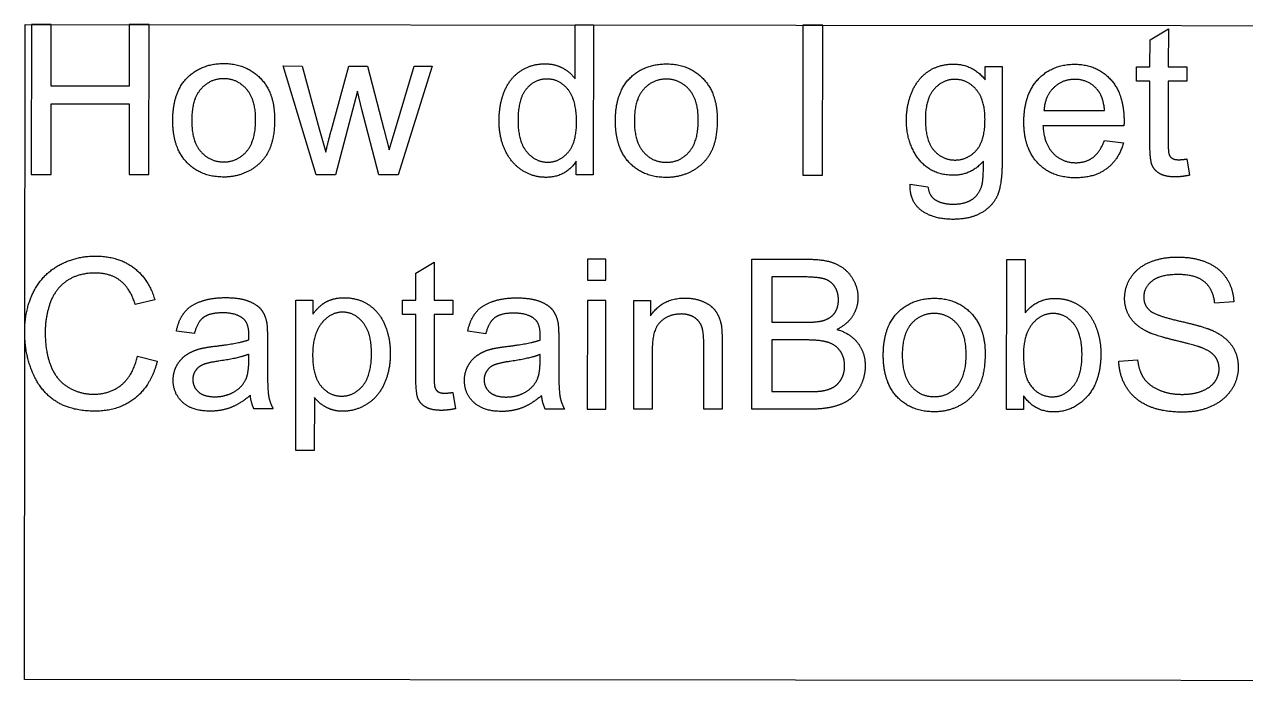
# Model space of a CAD drawing. Header units: inches. Extents: x -35.1 to 20, y -38.1 to 33.9.
# Drawn here: x -35.056 to -31.851, y 3.107 to 4.837 of the extents above; entities that cross this region are included whole.
import ezdxf

# ---------------------------------------------------------------- set-up
doc = ezdxf.new("R2010")
doc.units = ezdxf.units.IN
doc.layers.get('0').update_dxf_attribs({"linetype": 'CONTINUOUS'})

msp = doc.modelspace()

# ---------------------------------------------------------------- linework, layer by layer
for p, q in [((-33.6107, 4.6946), (-33.6106, 4.8359)), ((-33.6106, 4.8359), (-33.5625, 4.8359)), ((-33.5625, 4.8359), (-33.5629, 4.4422)), ((-32.1016, 4.7967), (-32.0535, 4.8256)), ((-32.0535, 4.8256), (-32.0536, 4.726)), ((-32.1017, 4.726), (-32.1016, 4.7967)), ((-34.2901, 4.4428), (-34.3771, 4.7281)), ((-34.3771, 4.7281), (-34.3272, 4.728)), ((-34.3272, 4.728), (-34.282, 4.5634)), ((-34.2503, 4.5609), (-34.2047, 4.7279)), ((-34.2047, 4.7279), (-34.155, 4.7279)), ((-34.155, 4.7279), (-34.1125, 4.5624)), ((-34.0819, 4.5629), (-34.0329, 4.7278)), ((-33.9859, 4.7277), (-34.0753, 4.4426)), ((-34.0329, 4.7278), (-33.9859, 4.7277)), ((-32.5341, 4.6921), (-32.5341, 4.7264)), ((-32.5341, 4.7264), (-32.4895, 4.7264)), ((-32.4895, 4.7264), (-32.4897, 4.4799)), ((-32.1372, 4.6885), (-32.1371, 4.7261)), ((-32.1371, 4.7261), (-32.1017, 4.726)), ((-32.0536, 4.726), (-32.005, 4.726)), ((-32.005, 4.726), (-32.005, 4.6884)), ((-32.1017, 4.6884), (-32.1372, 4.6885)), ((-32.1019, 4.5244), (-32.1017, 4.6884)), ((-32.0536, 4.6884), (-32.0538, 4.5216)), ((-32.005, 4.6884), (-32.0536, 4.6884)), ((-34.1817, 4.6621), (-34.2396, 4.4428)), ((-34.1707, 4.6135), (-34.1817, 4.6621)), ((-34.1255, 4.4427), (-34.1707, 4.6135)), ((-32.38, 4.6111), (-32.2208, 4.6109)), ((-34.282, 4.5634), (-34.2651, 4.5021)), ((-34.1125, 4.5624), (-34.0983, 4.5079)), ((-34.0983, 4.5079), (-34.0819, 4.5629)), ((-32.17, 4.5712), (-32.3827, 4.5713)), ((-32.2214, 4.5328), (-32.1714, 4.5266)), ((-33.6077, 4.4422), (-33.6077, 4.4782)), ((-32.0052, 4.484), (-31.9983, 4.4413)), ((-34.2396, 4.4428), (-34.2901, 4.4428)), ((-34.0753, 4.4426), (-34.1255, 4.4427)), ((-33.5629, 4.4422), (-33.6077, 4.4422)), ((-32.7315, 4.4178), (-32.6845, 4.4107)), ((-34.0282, 4.184), (-33.9801, 4.2129)), ((-33.9801, 4.2129), (-33.9802, 4.1133)), ((-33.1466, 3.8273), (-33.1463, 4.221)), ((-33.1463, 4.221), (-32.9986, 4.2209)), ((-32.4782, 3.8267), (-32.4778, 4.2204)), ((-32.4778, 4.2204), (-32.4295, 4.2204)), ((-32.4295, 4.2204), (-32.4296, 4.0799)), ((-34.0283, 4.1133), (-34.0282, 4.184)), ((-33.0942, 4.1745), (-33.0943, 4.0556)), ((-33.0155, 4.1745), (-33.0942, 4.1745)), ((-34.7137, 4.1145), (-34.765, 4.1024)), ((-34.3434, 3.7191), (-34.3431, 4.1136)), ((-34.3431, 4.1136), (-34.299, 4.1136)), ((-34.299, 4.1136), (-34.299, 4.0765)), ((-34.0638, 4.0758), (-34.0638, 4.1134)), ((-34.0638, 4.1134), (-34.0283, 4.1133)), ((-33.9802, 4.1133), (-33.9316, 4.1132)), ((-33.9316, 4.1132), (-33.9317, 4.0756)), ((-33.4565, 3.8276), (-33.4563, 4.1128)), ((-33.4563, 4.1128), (-33.4128, 4.1128)), ((-33.4128, 4.1128), (-33.4128, 4.0722)), ((-31.8818, 4.109), (-31.9317, 4.1053)), ((-34.0283, 4.0757), (-34.0638, 4.0758)), ((-34.0285, 3.9116), (-34.0283, 4.0757)), ((-33.9803, 4.0757), (-33.9804, 3.9089)), ((-33.9317, 4.0756), (-33.9803, 4.0757)), ((-33.0943, 4.0556), (-33.0092, 4.0555)), ((-34.6098, 4.026), (-34.6571, 4.0325)), ((-34.4181, 4.0124), (-34.4181, 3.948)), ((-33.8452, 4.0253), (-33.8925, 4.0318)), ((-33.6535, 4.0117), (-33.6536, 3.9473)), ((-33.0944, 4.0091), (-33.0945, 3.8737)), ((-33.0033, 4.009), (-33.0944, 4.0091)), ((-33.4081, 3.9833), (-33.4082, 3.8276)), ((-33.2731, 3.8274), (-33.273, 4.0009)), ((-33.2246, 4.0028), (-33.2248, 3.8274)), ((-34.7592, 3.9668), (-34.7071, 3.9536)), ((-34.467, 3.9539), (-34.467, 3.9716)), ((-33.7024, 3.9532), (-33.7024, 3.971)), ((-32.1835, 3.953), (-32.1343, 3.9572)), ((-34.2949, 3.8579), (-34.2951, 3.7191)), ((-33.9318, 3.8713), (-33.9249, 3.8286)), ((-33.0945, 3.8737), (-32.9965, 3.8737)), ((-32.4333, 3.8624), (-32.4333, 3.8267)), ((-34.4029, 3.8285), (-34.4534, 3.8285)), ((-33.6384, 3.8278), (-33.6888, 3.8278)), ((-33.4082, 3.8276), (-33.4565, 3.8276)), ((-33.2248, 3.8274), (-33.2731, 3.8274)), ((-32.9965, 3.8272), (-33.1466, 3.8273)), ((-32.4333, 3.8267), (-32.4782, 3.8267)), ((-34.2951, 3.7191), (-34.3434, 3.7191))]:
    msp.add_line(p, q)
for points in [[(-22.9142, 3.1072), (-35.0559, 3.1181), (-35.0543, 4.8372), (-22.9127, 4.8263)], [(-35.0377, 4.8372), (-35.038, 4.4435), (-34.9859, 4.4434), (-34.9858, 4.629), (-34.7811, 4.6288), (-34.7813, 4.4432), (-34.7292, 4.4432), (-34.7289, 4.8369), (-34.781, 4.8369), (-34.7811, 4.6753), (-34.9857, 4.6755), (-34.9856, 4.8371)], [(-33.0128, 4.8354), (-33.0131, 4.4417), (-32.961, 4.4416), (-32.9607, 4.8353)], [(-33.5781, 4.2214), (-33.5782, 4.1658), (-33.5298, 4.1658), (-33.5298, 4.2214)], [(-33.5782, 4.1129), (-33.5785, 3.8277), (-33.5301, 3.8277), (-33.5299, 4.1129)]]:
    msp.add_lwpolyline(points, close=True)
for points in [[(-34.6224, 4.7031), (-34.5855, 4.7347), (-34.5326, 4.7347)], [(-34.5326, 4.7347), (-34.4738, 4.7346), (-34.4365, 4.696)], [(-33.7958, 4.6622), (-33.7815, 4.6969), (-33.753, 4.7154)], [(-33.753, 4.7154), (-33.7246, 4.7339), (-33.6894, 4.7339)], [(-33.6894, 4.7339), (-33.6636, 4.7339), (-33.6435, 4.723)], [(-33.6435, 4.723), (-33.6233, 4.7121), (-33.6107, 4.6946)], [(-33.4606, 4.702), (-33.4238, 4.7337), (-33.3709, 4.7336)], [(-33.3709, 4.7336), (-33.3121, 4.7336), (-33.2748, 4.695)], [(-32.7261, 4.6609), (-32.7113, 4.6954), (-32.6832, 4.7142)], [(-32.6832, 4.7142), (-32.6552, 4.733), (-32.6173, 4.733)], [(-32.6173, 4.733), (-32.5668, 4.7329), (-32.5341, 4.6921)], [(-32.3955, 4.693), (-32.3584, 4.7327), (-32.2993, 4.7327)], [(-32.2993, 4.7327), (-32.2421, 4.7326), (-32.2059, 4.6936)], [(-34.6665, 4.5857), (-34.6664, 4.665), (-34.6224, 4.7031)], [(-34.5327, 4.6947), (-34.5689, 4.6947), (-34.5928, 4.6676)], [(-34.4729, 4.6673), (-34.4969, 4.6946), (-34.5327, 4.6947)], [(-34.4365, 4.696), (-34.3992, 4.6575), (-34.3993, 4.5895)], [(-33.6848, 4.6939), (-33.7171, 4.6939), (-33.7387, 4.6676)], [(-33.6293, 4.6665), (-33.6518, 4.6939), (-33.6848, 4.6939)], [(-33.5047, 4.5847), (-33.5047, 4.6639), (-33.4606, 4.702)], [(-33.3709, 4.6936), (-33.4072, 4.6936), (-33.4311, 4.6665)], [(-33.3112, 4.6663), (-33.3352, 4.6936), (-33.3709, 4.6936)], [(-33.2748, 4.695), (-33.2375, 4.6564), (-33.2375, 4.5885)], [(-32.6138, 4.6929), (-32.6461, 4.693), (-32.6687, 4.6668)], [(-32.5579, 4.6663), (-32.5811, 4.6929), (-32.6138, 4.6929)], [(-32.4327, 4.5813), (-32.4326, 4.6533), (-32.3955, 4.693)], [(-32.2988, 4.6929), (-32.3321, 4.693), (-32.3548, 4.6707)], [(-32.239, 4.6649), (-32.262, 4.6929), (-32.2988, 4.6929)], [(-32.2059, 4.6936), (-32.1697, 4.6547), (-32.1698, 4.584)], [(-34.5928, 4.6676), (-34.6168, 4.6405), (-34.6168, 4.5857)], [(-34.449, 4.5872), (-34.4489, 4.6401), (-34.4729, 4.6673)], [(-33.8101, 4.5847), (-33.81, 4.6274), (-33.7958, 4.6622)], [(-33.7387, 4.6676), (-33.7604, 4.6413), (-33.7604, 4.5847)], [(-33.6068, 4.5805), (-33.6067, 4.639), (-33.6293, 4.6665)], [(-33.4311, 4.6665), (-33.455, 4.6394), (-33.4551, 4.5847)], [(-33.2872, 4.5861), (-33.2872, 4.639), (-33.3112, 4.6663)], [(-32.741, 4.5856), (-32.7409, 4.6264), (-32.7261, 4.6609)], [(-32.6687, 4.6668), (-32.6912, 4.6406), (-32.6913, 4.5891)], [(-32.5347, 4.5873), (-32.5347, 4.6397), (-32.5579, 4.6663)], [(-32.3548, 4.6707), (-32.3776, 4.6484), (-32.38, 4.6111)], [(-32.2208, 4.6109), (-32.2239, 4.6469), (-32.239, 4.6649)], [(-34.6297, 4.4751), (-34.6666, 4.5135), (-34.6665, 4.5857)], [(-34.6168, 4.5857), (-34.6169, 4.5309), (-34.593, 4.5036)], [(-34.473, 4.5037), (-34.449, 4.531), (-34.449, 4.5872)], [(-34.3993, 4.5895), (-34.3993, 4.5345), (-34.4159, 4.5029)], [(-33.7944, 4.5072), (-33.8101, 4.5409), (-33.8101, 4.5847)], [(-33.7604, 4.5847), (-33.7605, 4.5299), (-33.7374, 4.5027)], [(-33.4679, 4.474), (-33.5048, 4.5125), (-33.5047, 4.5847)], [(-33.4551, 4.5847), (-33.4551, 4.5299), (-33.4312, 4.5026)], [(-33.3112, 4.5026), (-33.2873, 4.53), (-33.2872, 4.5861)], [(-33.2375, 4.5885), (-33.2376, 4.5334), (-33.2541, 4.5019)], [(-32.7088, 4.4838), (-32.741, 4.5263), (-32.741, 4.5856)], [(-32.6913, 4.5891), (-32.6913, 4.5329), (-32.6691, 4.5071)], [(-32.5573, 4.5069), (-32.5348, 4.5325), (-32.5347, 4.5873)], [(-32.1698, 4.584), (-32.1698, 4.5797), (-32.17, 4.5712)], [(-34.2651, 4.5021), (-34.264, 4.5067), (-34.2503, 4.5609)], [(-33.629, 4.5014), (-33.6068, 4.5273), (-33.6068, 4.5805)], [(-32.3961, 4.4732), (-32.4327, 4.5118), (-32.4327, 4.5813)], [(-32.3827, 4.5713), (-32.3801, 4.5243), (-32.3562, 4.4993)], [(-32.2512, 4.4882), (-32.2324, 4.5022), (-32.2214, 4.5328)], [(-32.1714, 4.5266), (-32.1833, 4.4828), (-32.2153, 4.4587)], [(-32.096, 4.4673), (-32.1019, 4.4809), (-32.1019, 4.5244)], [(-32.0538, 4.5216), (-32.0538, 4.501), (-32.0513, 4.495)], [(-34.593, 4.5036), (-34.5691, 4.4764), (-34.5329, 4.4763)], [(-34.5329, 4.4763), (-34.4969, 4.4763), (-34.473, 4.5037)], [(-34.4159, 4.5029), (-34.4324, 4.4714), (-34.464, 4.454)], [(-33.7502, 4.4547), (-33.7788, 4.4735), (-33.7944, 4.5072)], [(-33.7374, 4.5027), (-33.7143, 4.4756), (-33.6829, 4.4756)], [(-33.6829, 4.4756), (-33.6512, 4.4755), (-33.629, 4.5014)], [(-33.4312, 4.5026), (-33.4074, 4.4753), (-33.3711, 4.4753)], [(-33.3711, 4.4753), (-33.3351, 4.4752), (-33.3112, 4.5026)], [(-33.2541, 4.5019), (-33.2707, 4.4704), (-33.3022, 4.4529)], [(-32.6691, 4.5071), (-32.6468, 4.4813), (-32.6132, 4.4813)], [(-32.6132, 4.4813), (-32.5799, 4.4813), (-32.5573, 4.5069)], [(-32.3562, 4.4993), (-32.3323, 4.4744), (-32.2966, 4.4743)], [(-32.2966, 4.4743), (-32.27, 4.4743), (-32.2512, 4.4882)], [(-32.0513, 4.495), (-32.0487, 4.4891), (-32.043, 4.4856)], [(-34.5329, 4.4366), (-34.5928, 4.4366), (-34.6297, 4.4751)], [(-33.6077, 4.4782), (-33.6349, 4.4358), (-33.6875, 4.4358)], [(-33.3711, 4.4355), (-33.431, 4.4356), (-33.4679, 4.474)], [(-32.6178, 4.4413), (-32.6766, 4.4414), (-32.7088, 4.4838)], [(-32.5388, 4.4786), (-32.5706, 4.4413), (-32.6178, 4.4413)], [(-32.5424, 4.4165), (-32.5386, 4.4313), (-32.5388, 4.4786)], [(-32.4897, 4.4799), (-32.4898, 4.4133), (-32.5033, 4.3855)], [(-32.2969, 4.4346), (-32.3595, 4.4346), (-32.3961, 4.4732)], [(-32.2153, 4.4587), (-32.2472, 4.4345), (-32.2969, 4.4346)], [(-32.0756, 4.4454), (-32.0901, 4.4537), (-32.096, 4.4673)], [(-32.043, 4.4856), (-32.0372, 4.4821), (-32.0264, 4.4821)], [(-32.0264, 4.4821), (-32.0184, 4.4821), (-32.0052, 4.484)], [(-34.464, 4.454), (-34.4956, 4.4365), (-34.5329, 4.4366)], [(-33.6875, 4.4358), (-33.7216, 4.4358), (-33.7502, 4.4547)], [(-33.3022, 4.4529), (-33.3338, 4.4355), (-33.3711, 4.4355)], [(-32.0348, 4.437), (-32.0611, 4.437), (-32.0756, 4.4454)], [(-31.9983, 4.4413), (-32.0187, 4.437), (-32.0348, 4.437)], [(-32.7012, 4.3486), (-32.7326, 4.3716), (-32.7315, 4.4178)], [(-32.6845, 4.4107), (-32.6815, 4.389), (-32.6681, 4.379)], [(-32.5671, 4.379), (-32.5489, 4.3924), (-32.5424, 4.4165)], [(-32.6681, 4.379), (-32.6501, 4.3656), (-32.619, 4.3656)], [(-32.619, 4.3656), (-32.5854, 4.3655), (-32.5671, 4.379)], [(-32.5033, 4.3855), (-32.5169, 4.3577), (-32.5464, 4.3416)], [(-32.6187, 4.3256), (-32.6698, 4.3256), (-32.7012, 4.3486)], [(-32.5464, 4.3416), (-32.5758, 4.3255), (-32.6187, 4.3256)], [(-35.0315, 4.1361), (-35.0079, 4.1819), (-34.9645, 4.2056)], [(-34.9645, 4.2056), (-34.9211, 4.2293), (-34.869, 4.2293)], [(-34.869, 4.2293), (-34.81, 4.2292), (-34.7697, 4.1991)], [(-34.7697, 4.1991), (-34.7295, 4.169), (-34.7137, 4.1145)], [(-32.9986, 4.2209), (-32.9535, 4.2209), (-32.9262, 4.2089)], [(-32.9262, 4.2089), (-32.899, 4.1969), (-32.8835, 4.172)], [(-32.1513, 4.1741), (-32.1344, 4.2), (-32.1019, 4.2134)], [(-32.1019, 4.2134), (-32.0694, 4.2268), (-32.0296, 4.2267)], [(-32.0296, 4.2267), (-31.9858, 4.2267), (-31.9524, 4.2126)], [(-31.9524, 4.2126), (-31.919, 4.1984), (-31.901, 4.171)], [(-34.8702, 4.1847), (-34.9155, 4.1847), (-34.946, 4.163)], [(-34.8047, 4.165), (-34.8307, 4.1847), (-34.8702, 4.1847)], [(-32.9556, 4.1689), (-32.9731, 4.1744), (-33.0155, 4.1745)], [(-32.9288, 4.1485), (-32.9382, 4.1634), (-32.9556, 4.1689)], [(-32.8835, 4.172), (-32.8681, 4.1472), (-32.8681, 4.1201)], [(-32.1683, 4.1184), (-32.1683, 4.1482), (-32.1513, 4.1741)], [(-32.0275, 4.1808), (-32.0748, 4.1809), (-32.0964, 4.1636)], [(-31.9589, 4.1617), (-31.9821, 4.1808), (-32.0275, 4.1808)], [(-31.901, 4.171), (-31.8831, 4.1436), (-31.8818, 4.109)], [(-35.0551, 4.0288), (-35.055, 4.0903), (-35.0315, 4.1361)], [(-34.946, 4.163), (-34.9765, 4.1413), (-34.9889, 4.1046)], [(-34.765, 4.1024), (-34.7786, 4.1454), (-34.8047, 4.165)], [(-32.9194, 4.1139), (-32.9194, 4.1335), (-32.9288, 4.1485)], [(-32.0964, 4.1636), (-32.118, 4.1463), (-32.1181, 4.1218)], [(-31.9317, 4.1053), (-31.9357, 4.1426), (-31.9589, 4.1617)], [(-34.9889, 4.1046), (-35.0013, 4.068), (-35.0014, 4.0291)], [(-34.6358, 4.0815), (-34.621, 4.1002), (-34.5931, 4.1102)], [(-34.5931, 4.1102), (-34.5651, 4.1202), (-34.5283, 4.1202)], [(-34.5283, 4.1202), (-34.4918, 4.1202), (-34.469, 4.1116)], [(-34.469, 4.1116), (-34.4462, 4.103), (-34.4355, 4.0899)], [(-34.299, 4.0765), (-34.2834, 4.0982), (-34.2638, 4.1091)], [(-34.2638, 4.1091), (-34.2442, 4.12), (-34.2163, 4.1199)], [(-34.2163, 4.1199), (-34.1798, 4.1199), (-34.1519, 4.1011)], [(-33.8712, 4.0808), (-33.8564, 4.0995), (-33.8285, 4.1095)], [(-33.8285, 4.1095), (-33.8006, 4.1196), (-33.7638, 4.1195)], [(-33.7638, 4.1195), (-33.7273, 4.1195), (-33.7044, 4.1109)], [(-33.7044, 4.1109), (-33.6816, 4.1023), (-33.6709, 4.0892)], [(-33.4128, 4.0722), (-33.3814, 4.1192), (-33.322, 4.1191)], [(-33.322, 4.1191), (-33.2962, 4.1191), (-33.2746, 4.1098)], [(-33.2746, 4.1098), (-33.253, 4.1005), (-33.2423, 4.0855)], [(-32.9295, 4.0796), (-32.9195, 4.0933), (-32.9194, 4.1139)], [(-32.8681, 4.1201), (-32.8682, 4.0948), (-32.8819, 4.0725)], [(-32.7575, 4.0869), (-32.7207, 4.1186), (-32.6678, 4.1185)], [(-32.6678, 4.1185), (-32.609, 4.1185), (-32.5717, 4.0799)], [(-32.4296, 4.0799), (-32.399, 4.1183), (-32.3514, 4.1183)], [(-32.3514, 4.1183), (-32.3251, 4.1182), (-32.3016, 4.1076)], [(-32.3016, 4.1076), (-32.2781, 4.097), (-32.263, 4.0778)], [(-32.1545, 4.0693), (-32.1683, 4.0912), (-32.1683, 4.1184)], [(-32.1181, 4.1218), (-32.1181, 4.1006), (-32.1028, 4.0869)], [(-34.6571, 4.0325), (-34.6506, 4.0629), (-34.6358, 4.0815)], [(-34.5354, 4.0802), (-34.5695, 4.0802), (-34.5857, 4.0683)], [(-34.4803, 4.0638), (-34.4988, 4.0802), (-34.5354, 4.0802)], [(-34.4355, 4.0899), (-34.4247, 4.0769), (-34.4204, 4.057)], [(-34.2209, 4.0821), (-34.2518, 4.0821), (-34.2756, 4.0533)], [(-34.1673, 4.0549), (-34.1897, 4.082), (-34.2209, 4.0821)], [(-34.1519, 4.1011), (-34.1239, 4.0823), (-34.1097, 4.048)], [(-33.8925, 4.0318), (-33.886, 4.0622), (-33.8712, 4.0808)], [(-33.7708, 4.0795), (-33.8049, 4.0796), (-33.8212, 4.0676)], [(-33.7158, 4.0631), (-33.7343, 4.0795), (-33.7708, 4.0795)], [(-33.6709, 4.0892), (-33.6602, 4.0762), (-33.6559, 4.0563)], [(-33.3322, 4.0772), (-33.3631, 4.0773), (-33.3856, 4.0577)], [(-33.2985, 4.0685), (-33.3129, 4.0772), (-33.3322, 4.0772)], [(-33.2423, 4.0855), (-33.2315, 4.0704), (-33.2273, 4.0498)], [(-32.9595, 4.06), (-32.9396, 4.0659), (-32.9295, 4.0796)], [(-32.8819, 4.0725), (-32.8956, 4.0503), (-32.9233, 4.0366)], [(-32.8017, 3.9696), (-32.8016, 4.0488), (-32.7575, 4.0869)], [(-32.6678, 4.0785), (-32.7041, 4.0786), (-32.728, 4.0515)], [(-32.6081, 4.0512), (-32.6321, 4.0785), (-32.6678, 4.0785)], [(-32.5717, 4.0799), (-32.5344, 4.0414), (-32.5345, 3.9734)], [(-32.3558, 4.0785), (-32.3875, 4.0786), (-32.4106, 4.051)], [(-32.3022, 4.0519), (-32.3244, 4.0785), (-32.3558, 4.0785)], [(-32.263, 4.0778), (-32.2478, 4.0586), (-32.2393, 4.0314)], [(-32.1028, 4.0869), (-32.0878, 4.0732), (-32.0243, 4.0588)], [(-34.5857, 4.0683), (-34.602, 4.0564), (-34.6098, 4.026)], [(-34.4667, 4.0221), (-34.4666, 4.0517), (-34.4803, 4.0638)], [(-34.4204, 4.057), (-34.418, 4.0447), (-34.4181, 4.0124)], [(-34.2756, 4.0533), (-34.2994, 4.0244), (-34.2994, 3.9694)], [(-34.145, 3.9732), (-34.1449, 4.0278), (-34.1673, 4.0549)], [(-34.1097, 4.048), (-34.0955, 4.0137), (-34.0956, 3.9729)], [(-33.8212, 4.0676), (-33.8374, 4.0557), (-33.8452, 4.0253)], [(-33.7021, 4.0215), (-33.7021, 4.051), (-33.7158, 4.0631)], [(-33.6559, 4.0563), (-33.6535, 4.044), (-33.6535, 4.0117)], [(-33.3856, 4.0577), (-33.408, 4.0381), (-33.4081, 3.9833)], [(-33.2786, 4.0451), (-33.2842, 4.0597), (-33.2985, 4.0685)], [(-33.273, 4.0009), (-33.2729, 4.0305), (-33.2786, 4.0451)], [(-33.2273, 4.0498), (-33.2246, 4.0363), (-33.2246, 4.0028)], [(-33.0092, 4.0555), (-32.9745, 4.0554), (-32.9595, 4.06)], [(-32.728, 4.0515), (-32.7519, 4.0244), (-32.752, 3.9696)], [(-32.5841, 3.971), (-32.5841, 4.0239), (-32.6081, 4.0512)], [(-32.4106, 4.051), (-32.4337, 4.0235), (-32.4338, 3.9714)], [(-32.2801, 3.9694), (-32.2801, 4.0253), (-32.3022, 4.0519)], [(-32.1125, 4.0326), (-32.1407, 4.0474), (-32.1545, 4.0693)], [(-32.0243, 4.0588), (-31.9608, 4.0443), (-31.9371, 4.0336)], [(-35.0343, 3.9233), (-35.0551, 3.9724), (-35.0551, 4.0288)], [(-35.0014, 4.0291), (-35.0014, 3.9788), (-34.9868, 3.9414)], [(-34.5532, 3.9929), (-34.4946, 3.9999), (-34.4669, 4.0095)], [(-34.4669, 4.0095), (-34.4667, 4.0195), (-34.4667, 4.0221)], [(-33.7886, 3.9923), (-33.73, 3.9992), (-33.7024, 4.0088)], [(-33.7024, 4.0088), (-33.7021, 4.0188), (-33.7021, 4.0215)], [(-32.9457, 4.0024), (-32.9657, 4.009), (-33.0033, 4.009)], [(-32.9233, 4.0366), (-32.8876, 4.0261), (-32.8684, 4.0008)], [(-32.2393, 4.0314), (-32.2307, 4.0043), (-32.2307, 3.9734)], [(-32.0365, 4.008), (-32.0908, 4.0211), (-32.1125, 4.0326)], [(-31.9665, 3.9887), (-31.9823, 3.9949), (-32.0365, 4.008)], [(-31.9371, 4.0336), (-31.9028, 4.0177), (-31.8864, 3.9934)], [(-34.6309, 3.9699), (-34.6155, 3.9804), (-34.5961, 3.9857)], [(-34.5961, 3.9857), (-34.5819, 3.9895), (-34.5532, 3.9929)], [(-33.8664, 3.9692), (-33.8509, 3.9797), (-33.8316, 3.985)], [(-33.8316, 3.985), (-33.8173, 3.9888), (-33.7886, 3.9923)], [(-32.9145, 3.9795), (-32.9257, 3.9958), (-32.9457, 4.0024)], [(-32.9032, 3.9412), (-32.9032, 3.9633), (-32.9145, 3.9795)], [(-32.8684, 4.0008), (-32.8492, 3.9756), (-32.8492, 3.9412)], [(-31.931, 3.9655), (-31.9418, 3.9793), (-31.9665, 3.9887)], [(-31.8864, 3.9934), (-31.8701, 3.9691), (-31.8701, 3.9374)], [(-34.8003, 3.8919), (-34.77, 3.9171), (-34.7592, 3.9668)], [(-34.7071, 3.9536), (-34.7235, 3.8894), (-34.7661, 3.8558)], [(-34.6559, 3.9421), (-34.6464, 3.9595), (-34.6309, 3.9699)], [(-34.5881, 3.9438), (-34.6005, 3.9385), (-34.6072, 3.9281)], [(-34.546, 3.9535), (-34.5758, 3.9492), (-34.5881, 3.9438)], [(-34.467, 3.9716), (-34.4933, 3.9609), (-34.546, 3.9535)], [(-34.4748, 3.9056), (-34.467, 3.922), (-34.467, 3.9539)], [(-34.4181, 3.948), (-34.4182, 3.8806), (-34.4151, 3.8627)], [(-34.2994, 3.9694), (-34.2995, 3.9143), (-34.2772, 3.888)], [(-34.168, 3.8888), (-34.145, 3.916), (-34.145, 3.9732)], [(-34.0956, 3.9729), (-34.0956, 3.9292), (-34.1114, 3.8941)], [(-33.8914, 3.9415), (-33.8818, 3.9588), (-33.8664, 3.9692)], [(-33.8236, 3.9431), (-33.8359, 3.9378), (-33.8426, 3.9275)], [(-33.7814, 3.9528), (-33.8112, 3.9485), (-33.8236, 3.9431)], [(-33.7024, 3.971), (-33.7287, 3.9602), (-33.7814, 3.9528)], [(-33.7103, 3.9049), (-33.7025, 3.9213), (-33.7024, 3.9532)], [(-33.6536, 3.9473), (-33.6536, 3.8799), (-33.6505, 3.862)], [(-32.7648, 3.8589), (-32.8017, 3.8974), (-32.8017, 3.9696)], [(-32.752, 3.9696), (-32.752, 3.9148), (-32.7282, 3.8875)], [(-32.6081, 3.8875), (-32.5842, 3.9149), (-32.5841, 3.971)], [(-32.5345, 3.9734), (-32.5345, 3.9184), (-32.5511, 3.8868)], [(-32.4338, 3.9714), (-32.4338, 3.9201), (-32.4199, 3.8973)], [(-32.3033, 3.8874), (-32.2802, 3.9149), (-32.2801, 3.9694)], [(-32.2307, 3.9734), (-32.2308, 3.9001), (-32.2671, 3.8601)], [(-32.1619, 3.8822), (-32.1824, 3.9135), (-32.1835, 3.953)], [(-32.1343, 3.9572), (-32.1309, 3.9277), (-32.1181, 3.9087)], [(-31.9203, 3.9331), (-31.9203, 3.9516), (-31.931, 3.9655)], [(-34.9737, 3.8482), (-35.0136, 3.8741), (-35.0343, 3.9233)], [(-34.9868, 3.9414), (-34.9722, 3.9039), (-34.9413, 3.8853)], [(-34.6655, 3.9039), (-34.6655, 3.9248), (-34.6559, 3.9421)], [(-34.6072, 3.9281), (-34.6139, 3.9178), (-34.6139, 3.9052)], [(-34.0226, 3.8546), (-34.0285, 3.8681), (-34.0285, 3.9116)], [(-33.9009, 3.9032), (-33.9009, 3.9241), (-33.8914, 3.9415)], [(-33.8426, 3.9275), (-33.8494, 3.9171), (-33.8494, 3.9045)], [(-32.911, 3.9081), (-32.9032, 3.9224), (-32.9032, 3.9412)], [(-32.8492, 3.9412), (-32.8493, 3.9135), (-32.861, 3.8898)], [(-31.9315, 3.8994), (-31.9203, 3.9149), (-31.9203, 3.9331)], [(-31.8701, 3.9374), (-31.8701, 3.9059), (-31.8881, 3.8782)], [(-34.9413, 3.8853), (-34.9105, 3.8668), (-34.8745, 3.8667)], [(-34.8745, 3.8667), (-34.8307, 3.8667), (-34.8003, 3.8919)], [(-34.6403, 3.8452), (-34.6655, 3.8682), (-34.6655, 3.9039)], [(-34.6139, 3.9052), (-34.614, 3.8858), (-34.5993, 3.8729)], [(-34.5068, 3.8722), (-34.4851, 3.8844), (-34.4748, 3.9056)], [(-34.2772, 3.888), (-34.2549, 3.8616), (-34.2232, 3.8616)], [(-34.2232, 3.8616), (-34.191, 3.8616), (-34.168, 3.8888)], [(-34.1114, 3.8941), (-34.1271, 3.8591), (-34.1571, 3.8405)], [(-33.9804, 3.9089), (-33.9804, 3.8882), (-33.9779, 3.8823)], [(-33.9779, 3.8823), (-33.9753, 3.8764), (-33.9696, 3.8729)], [(-33.8757, 3.8445), (-33.901, 3.8675), (-33.9009, 3.9032)], [(-33.8494, 3.9045), (-33.8494, 3.8852), (-33.8348, 3.8723)], [(-33.7422, 3.8715), (-33.7205, 3.8837), (-33.7103, 3.9049)], [(-32.961, 3.8755), (-32.943, 3.8787), (-32.9309, 3.8862)], [(-32.9309, 3.8862), (-32.9188, 3.8937), (-32.911, 3.9081)], [(-32.861, 3.8898), (-32.8727, 3.866), (-32.8899, 3.8531)], [(-32.7282, 3.8875), (-32.7043, 3.8602), (-32.668, 3.8602)], [(-32.668, 3.8602), (-32.632, 3.8602), (-32.6081, 3.8875)], [(-32.5511, 3.8868), (-32.5676, 3.8553), (-32.5992, 3.8378)], [(-32.4199, 3.8973), (-32.3971, 3.86), (-32.3581, 3.8599)], [(-32.3581, 3.8599), (-32.3264, 3.8599), (-32.3033, 3.8874)], [(-32.1053, 3.8353), (-32.1414, 3.8509), (-32.1619, 3.8822)], [(-32.1181, 3.9087), (-32.1054, 3.8898), (-32.0785, 3.8781)], [(-31.9655, 3.8751), (-31.9426, 3.884), (-31.9315, 3.8994)], [(-31.8881, 3.8782), (-31.9062, 3.8504), (-31.9399, 3.835)], [(-34.8702, 3.8222), (-34.9339, 3.8222), (-34.9737, 3.8482)], [(-34.7661, 3.8558), (-34.8087, 3.8221), (-34.8702, 3.8222)], [(-34.5993, 3.8729), (-34.5847, 3.86), (-34.5565, 3.86)], [(-34.5565, 3.86), (-34.5286, 3.86), (-34.5068, 3.8722)], [(-34.4631, 3.8637), (-34.4899, 3.8409), (-34.5148, 3.8315)], [(-34.4534, 3.8285), (-34.4609, 3.8435), (-34.4631, 3.8637)], [(-34.4151, 3.8627), (-34.412, 3.8448), (-34.4029, 3.8285)], [(-34.2634, 3.8321), (-34.2826, 3.8423), (-34.2949, 3.8579)], [(-34.0022, 3.8327), (-34.0167, 3.841), (-34.0226, 3.8546)], [(-33.9696, 3.8729), (-33.9638, 3.8694), (-33.9531, 3.8694)], [(-33.9531, 3.8694), (-33.945, 3.8694), (-33.9318, 3.8713)], [(-33.8348, 3.8723), (-33.8201, 3.8594), (-33.7919, 3.8593)], [(-33.7919, 3.8593), (-33.764, 3.8593), (-33.7422, 3.8715)], [(-33.6985, 3.863), (-33.7254, 3.8402), (-33.7502, 3.8308)], [(-33.6888, 3.8278), (-33.6963, 3.8429), (-33.6985, 3.863)], [(-33.6505, 3.862), (-33.6475, 3.8442), (-33.6384, 3.8278)], [(-32.9965, 3.8737), (-32.9712, 3.8736), (-32.961, 3.8755)], [(-32.8899, 3.8531), (-32.9071, 3.8403), (-32.933, 3.8337)], [(-32.6681, 3.8205), (-32.728, 3.8205), (-32.7648, 3.8589)], [(-32.3541, 3.8202), (-32.4046, 3.8202), (-32.4333, 3.8624)], [(-32.2671, 3.8601), (-32.3034, 3.8201), (-32.3541, 3.8202)], [(-32.0785, 3.8781), (-32.0517, 3.8664), (-32.0181, 3.8663)], [(-32.0181, 3.8663), (-31.9883, 3.8663), (-31.9655, 3.8751)], [(-34.5681, 3.8222), (-34.6151, 3.8222), (-34.6403, 3.8452)], [(-34.5148, 3.8315), (-34.5396, 3.8221), (-34.5681, 3.8222)], [(-34.22, 3.8218), (-34.2442, 3.8219), (-34.2634, 3.8321)], [(-34.1571, 3.8405), (-34.187, 3.8218), (-34.22, 3.8218)], [(-33.9614, 3.8243), (-33.9877, 3.8243), (-34.0022, 3.8327)], [(-33.9249, 3.8286), (-33.9453, 3.8243), (-33.9614, 3.8243)], [(-33.8035, 3.8215), (-33.8505, 3.8215), (-33.8757, 3.8445)], [(-33.7502, 3.8308), (-33.7751, 3.8214), (-33.8035, 3.8215)], [(-32.933, 3.8337), (-32.9589, 3.8272), (-32.9965, 3.8272)], [(-32.5992, 3.8378), (-32.6307, 3.8204), (-32.6681, 3.8205)], [(-32.0158, 3.8196), (-32.0692, 3.8196), (-32.1053, 3.8353)], [(-31.9399, 3.835), (-31.9736, 3.8196), (-32.0158, 3.8196)]]:
    msp.add_open_spline(points, degree=2)

doc.saveas('drawing.dxf')
